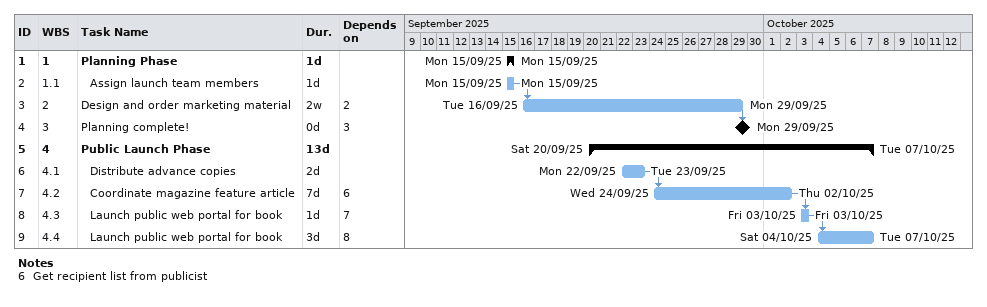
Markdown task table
| ID | WBS | Task | Duration | Start | Finish | Predecessors |
|---|---|---|---|---|---|---|
| 1 | 1 | **Planning Phase** | 1d | 2025-09-15 | 2025-09-15 |  |
| 2 | 1.1 | Assign launch team members | 1d | 2025-09-15 | 2025-09-15 |  |
| 3 | 2 | Design and order marketing material | 2w | 2025-09-16 | 2025-09-29 | 2 |
| 4 | 3 | Planning complete! | 0d | 2025-09-29 | 2025-09-29 | 3 |
| 5 | 4 | **Public Launch Phase** | 13d | 2025-09-20 | 2025-10-07 |  |
| 6 | 4.1 | Distribute advance copies | 2d | 2025-09-22 | 2025-09-23 |  |
| 7 | 4.2 | Coordinate magazine feature article | 7d | 2025-09-24 | 2025-10-02 | 6 |
| 8 | 4.3 | Launch public web portal for book | 1d | 2025-10-03 | 2025-10-03 | 7 |
| 9 | 4.4 | Launch public web portal for book | 3d | 2025-10-04 | 2025-10-07 | 8 |

Notes
- 6: Get recipient list from publicist
